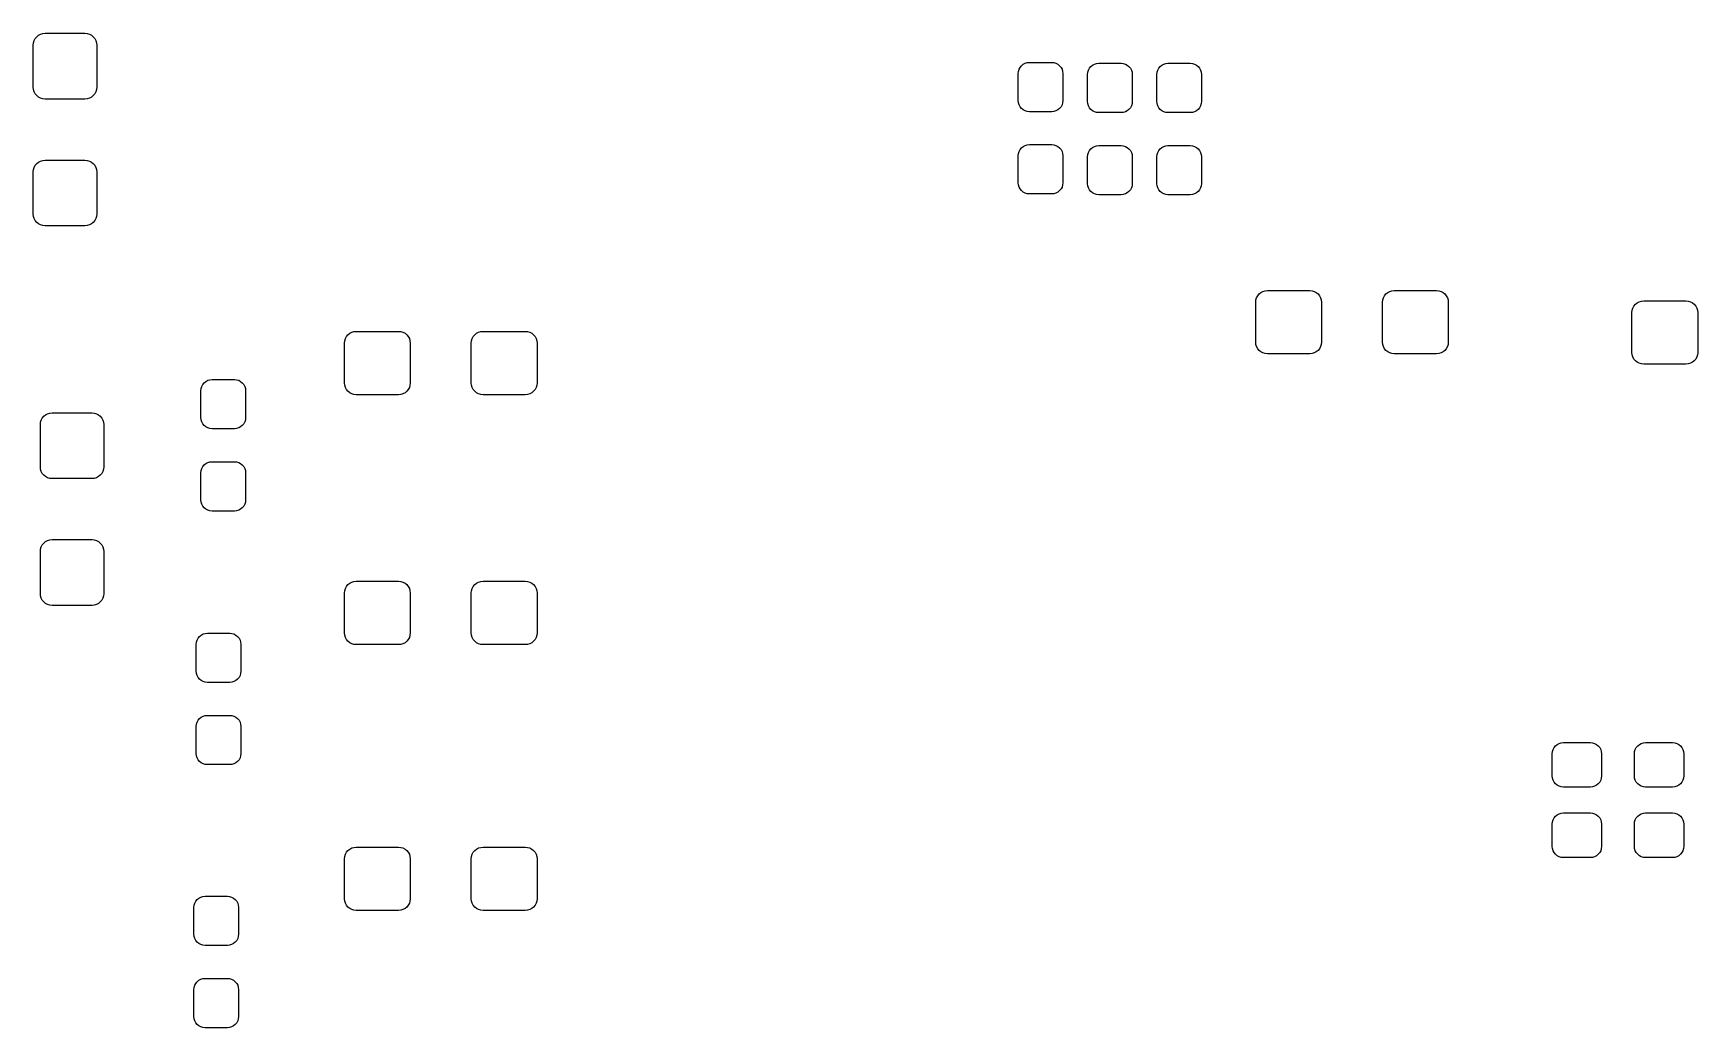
# Model space of a CAD drawing. Extents: x 52 to 207, y -131 to -36.
# Drawn here: x 134.52 to 169.96, y -130.73 to -109.56 of the extents above; entities that cross this region are included whole.
import ezdxf

# ---------------------------------------------------------------- set-up
doc = ezdxf.new("R2010")
doc.units = 0
doc.layers.add('BLACK', color=7, linetype='CONTINUOUS')

msp = doc.modelspace()

# ---------------------------------------------------------------- linework, layer by layer
at = {"layer": 'BLACK', "linetype": 'CONTINUOUS'}
for p, q in [((134.521, -109.814), (134.526, -109.765)), ((134.521, -110.714), (134.521, -109.814)), ((134.526, -109.765), (134.54, -109.718)), ((134.54, -109.718), (134.563, -109.675)), ((134.563, -109.675), (134.594, -109.637)), ((134.594, -109.637), (134.632, -109.606)), ((134.632, -109.606), (134.675, -109.583)), ((134.675, -109.583), (134.722, -109.569)), ((134.722, -109.569), (134.771, -109.564)), ((134.771, -109.564), (135.621, -109.564)), ((135.621, -109.564), (135.67, -109.569)), ((135.67, -109.569), (135.717, -109.583)), ((135.717, -109.583), (135.76, -109.606)), ((135.76, -109.606), (135.798, -109.637)), ((135.798, -109.637), (135.829, -109.675)), ((135.829, -109.675), (135.852, -109.718)), ((135.852, -109.718), (135.866, -109.765)), ((135.866, -109.765), (135.871, -109.814)), ((135.871, -109.814), (135.871, -110.714)), ((155.597, -110.224), (155.638, -110.202)), ((155.638, -110.202), (155.682, -110.189)), ((155.682, -110.189), (155.728, -110.184)), ((155.728, -110.184), (156.203, -110.184)), ((156.203, -110.184), (156.25, -110.189)), ((156.25, -110.189), (156.294, -110.202)), ((156.294, -110.202), (156.335, -110.224)), ((155.491, -110.421), (155.496, -110.375)), ((155.491, -110.996), (155.491, -110.421)), ((155.496, -110.375), (155.509, -110.331)), ((155.509, -110.331), (155.531, -110.29)), ((155.531, -110.29), (155.561, -110.254)), ((155.561, -110.254), (155.597, -110.224)), ((156.335, -110.224), (156.371, -110.254)), ((156.371, -110.254), (156.401, -110.29)), ((156.401, -110.29), (156.423, -110.331)), ((156.423, -110.331), (156.436, -110.375)), ((156.436, -110.375), (156.441, -110.421)), ((156.441, -110.421), (156.441, -110.996)), ((156.967, -110.441), (156.972, -110.394)), ((156.967, -111.016), (156.967, -110.441)), ((156.972, -110.394), (156.985, -110.35)), ((156.985, -110.35), (157.007, -110.309)), ((157.007, -110.309), (157.037, -110.273)), ((157.037, -110.273), (157.073, -110.243)), ((157.073, -110.243), (157.114, -110.221)), ((157.114, -110.221), (157.159, -110.208)), ((157.159, -110.208), (157.205, -110.203)), ((157.205, -110.203), (157.68, -110.203)), ((157.68, -110.203), (157.726, -110.208)), ((157.726, -110.208), (157.771, -110.221)), ((157.771, -110.221), (157.812, -110.243)), ((157.812, -110.243), (157.848, -110.273)), ((157.848, -110.273), (157.877, -110.309)), ((157.877, -110.309), (157.899, -110.35)), ((157.899, -110.35), (157.913, -110.394)), ((157.913, -110.394), (157.917, -110.441)), ((157.917, -110.441), (157.917, -111.016)), ((158.441, -110.441), (158.446, -110.394)), ((158.441, -111.016), (158.441, -110.441)), ((158.446, -110.394), (158.459, -110.35)), ((158.459, -110.35), (158.481, -110.309)), ((158.481, -110.309), (158.511, -110.273)), ((158.511, -110.273), (158.547, -110.243)), ((158.547, -110.243), (158.588, -110.221)), ((158.588, -110.221), (158.632, -110.208)), ((158.632, -110.208), (158.678, -110.203)), ((158.678, -110.203), (159.153, -110.203)), ((159.153, -110.203), (159.2, -110.208)), ((159.2, -110.208), (159.244, -110.221)), ((159.244, -110.221), (159.285, -110.243)), ((159.285, -110.243), (159.321, -110.273)), ((159.321, -110.273), (159.351, -110.309)), ((159.351, -110.309), (159.373, -110.35)), ((159.373, -110.35), (159.386, -110.394)), ((159.386, -110.394), (159.391, -110.441)), ((159.391, -110.441), (159.391, -111.016)), ((134.526, -110.763), (134.521, -110.714)), ((134.54, -110.81), (134.526, -110.763)), ((134.563, -110.853), (134.54, -110.81)), ((134.594, -110.891), (134.563, -110.853)), ((134.632, -110.922), (134.594, -110.891)), ((135.798, -110.891), (135.76, -110.922)), ((135.829, -110.853), (135.798, -110.891)), ((135.852, -110.81), (135.829, -110.853)), ((135.866, -110.763), (135.852, -110.81)), ((135.871, -110.714), (135.866, -110.763)), ((134.675, -110.945), (134.632, -110.922)), ((134.722, -110.959), (134.675, -110.945)), ((134.771, -110.964), (134.722, -110.959)), ((135.621, -110.964), (134.771, -110.964)), ((135.67, -110.959), (135.621, -110.964)), ((135.717, -110.945), (135.67, -110.959)), ((135.76, -110.922), (135.717, -110.945)), ((155.496, -111.043), (155.491, -110.996)), ((155.509, -111.087), (155.496, -111.043)), ((155.531, -111.128), (155.509, -111.087)), ((155.561, -111.164), (155.531, -111.128)), ((155.597, -111.194), (155.561, -111.164)), ((155.638, -111.216), (155.597, -111.194)), ((155.682, -111.229), (155.638, -111.216)), ((155.728, -111.234), (155.682, -111.229)), ((156.203, -111.234), (155.728, -111.234)), ((156.25, -111.229), (156.203, -111.234)), ((156.294, -111.216), (156.25, -111.229)), ((156.335, -111.194), (156.294, -111.216)), ((156.371, -111.164), (156.335, -111.194)), ((156.401, -111.128), (156.371, -111.164)), ((156.423, -111.087), (156.401, -111.128)), ((156.436, -111.043), (156.423, -111.087)), ((156.441, -110.996), (156.436, -111.043)), ((156.972, -111.062), (156.967, -111.016)), ((156.985, -111.107), (156.972, -111.062)), ((157.007, -111.148), (156.985, -111.107)), ((157.037, -111.184), (157.007, -111.148)), ((157.073, -111.213), (157.037, -111.184)), ((157.114, -111.235), (157.073, -111.213)), ((157.159, -111.249), (157.114, -111.235)), ((157.205, -111.253), (157.159, -111.249)), ((157.68, -111.253), (157.205, -111.253)), ((157.726, -111.249), (157.68, -111.253)), ((157.771, -111.235), (157.726, -111.249)), ((157.812, -111.213), (157.771, -111.235)), ((157.848, -111.184), (157.812, -111.213)), ((157.877, -111.148), (157.848, -111.184)), ((157.899, -111.107), (157.877, -111.148)), ((157.913, -111.062), (157.899, -111.107)), ((157.917, -111.016), (157.913, -111.062)), ((158.446, -111.062), (158.441, -111.016)), ((158.459, -111.107), (158.446, -111.062)), ((158.481, -111.148), (158.459, -111.107)), ((158.511, -111.184), (158.481, -111.148)), ((158.547, -111.213), (158.511, -111.184)), ((158.588, -111.235), (158.547, -111.213)), ((158.632, -111.249), (158.588, -111.235)), ((158.678, -111.253), (158.632, -111.249)), ((159.153, -111.253), (158.678, -111.253)), ((159.2, -111.249), (159.153, -111.253)), ((159.244, -111.235), (159.2, -111.249)), ((159.285, -111.213), (159.244, -111.235)), ((159.321, -111.184), (159.285, -111.213)), ((159.351, -111.148), (159.321, -111.184)), ((159.373, -111.107), (159.351, -111.148)), ((159.386, -111.062), (159.373, -111.107)), ((159.391, -111.016), (159.386, -111.062)), ((155.561, -112.004), (155.597, -111.974)), ((155.597, -111.974), (155.638, -111.952)), ((155.638, -111.952), (155.682, -111.939)), ((155.682, -111.939), (155.728, -111.934)), ((155.728, -111.934), (156.203, -111.934)), ((156.203, -111.934), (156.25, -111.939)), ((156.25, -111.939), (156.294, -111.952)), ((156.294, -111.952), (156.335, -111.974)), ((156.335, -111.974), (156.371, -112.004)), ((157.073, -111.993), (157.114, -111.971)), ((157.114, -111.971), (157.159, -111.958)), ((157.159, -111.958), (157.205, -111.953)), ((157.205, -111.953), (157.68, -111.953)), ((157.68, -111.953), (157.726, -111.958)), ((157.726, -111.958), (157.771, -111.971)), ((157.771, -111.971), (157.812, -111.993)), ((158.547, -111.993), (158.588, -111.971)), ((158.588, -111.971), (158.632, -111.958)), ((158.632, -111.958), (158.678, -111.953)), ((158.678, -111.953), (159.153, -111.953)), ((159.153, -111.953), (159.2, -111.958)), ((159.2, -111.958), (159.244, -111.971)), ((159.244, -111.971), (159.285, -111.993)), ((134.594, -112.337), (134.632, -112.306)), ((134.632, -112.306), (134.675, -112.283)), ((134.675, -112.283), (134.722, -112.269)), ((134.722, -112.269), (134.771, -112.264)), ((134.771, -112.264), (135.621, -112.264)), ((135.621, -112.264), (135.67, -112.269)), ((135.67, -112.269), (135.717, -112.283)), ((135.717, -112.283), (135.76, -112.306)), ((135.76, -112.306), (135.798, -112.337)), ((155.491, -112.171), (155.496, -112.125)), ((155.491, -112.746), (155.491, -112.171)), ((155.496, -112.125), (155.509, -112.081)), ((155.509, -112.081), (155.531, -112.04)), ((155.531, -112.04), (155.561, -112.004)), ((156.371, -112.004), (156.401, -112.04)), ((156.401, -112.04), (156.423, -112.081)), ((156.423, -112.081), (156.436, -112.125)), ((156.436, -112.125), (156.441, -112.171)), ((156.441, -112.171), (156.441, -112.746)), ((156.967, -112.191), (156.972, -112.144)), ((156.967, -112.766), (156.967, -112.191)), ((156.972, -112.144), (156.985, -112.1)), ((156.985, -112.1), (157.007, -112.059)), ((157.007, -112.059), (157.037, -112.023)), ((157.037, -112.023), (157.073, -111.993)), ((157.812, -111.993), (157.848, -112.023)), ((157.848, -112.023), (157.877, -112.059)), ((157.877, -112.059), (157.899, -112.1)), ((157.899, -112.1), (157.913, -112.144)), ((157.913, -112.144), (157.917, -112.191)), ((157.917, -112.191), (157.917, -112.766)), ((158.441, -112.191), (158.446, -112.144)), ((158.441, -112.766), (158.441, -112.191)), ((158.446, -112.144), (158.459, -112.1)), ((158.459, -112.1), (158.481, -112.059)), ((158.481, -112.059), (158.511, -112.023)), ((158.511, -112.023), (158.547, -111.993)), ((159.285, -111.993), (159.321, -112.023)), ((159.321, -112.023), (159.351, -112.059)), ((159.351, -112.059), (159.373, -112.1)), ((159.373, -112.1), (159.386, -112.144)), ((159.386, -112.144), (159.391, -112.191)), ((159.391, -112.191), (159.391, -112.766)), ((134.521, -112.514), (134.526, -112.465)), ((134.521, -113.414), (134.521, -112.514)), ((134.526, -112.465), (134.54, -112.418)), ((134.54, -112.418), (134.563, -112.375)), ((134.563, -112.375), (134.594, -112.337)), ((135.798, -112.337), (135.829, -112.375)), ((135.829, -112.375), (135.852, -112.418)), ((135.852, -112.418), (135.866, -112.465)), ((135.866, -112.465), (135.871, -112.514)), ((135.871, -112.514), (135.871, -113.414)), ((155.496, -112.793), (155.491, -112.746)), ((155.509, -112.837), (155.496, -112.793)), ((155.531, -112.878), (155.509, -112.837)), ((155.561, -112.914), (155.531, -112.878)), ((155.597, -112.944), (155.561, -112.914)), ((155.638, -112.966), (155.597, -112.944)), ((155.682, -112.979), (155.638, -112.966)), ((155.728, -112.984), (155.682, -112.979)), ((156.203, -112.984), (155.728, -112.984)), ((156.25, -112.979), (156.203, -112.984)), ((156.294, -112.966), (156.25, -112.979)), ((156.335, -112.944), (156.294, -112.966)), ((156.371, -112.914), (156.335, -112.944)), ((156.401, -112.878), (156.371, -112.914)), ((156.423, -112.837), (156.401, -112.878)), ((156.436, -112.793), (156.423, -112.837)), ((156.441, -112.746), (156.436, -112.793)), ((156.972, -112.812), (156.967, -112.766)), ((156.985, -112.857), (156.972, -112.812)), ((157.007, -112.898), (156.985, -112.857)), ((157.037, -112.934), (157.007, -112.898)), ((157.073, -112.963), (157.037, -112.934)), ((157.114, -112.985), (157.073, -112.963)), ((157.159, -112.999), (157.114, -112.985)), ((157.205, -113.003), (157.159, -112.999)), ((157.68, -113.003), (157.205, -113.003)), ((157.726, -112.999), (157.68, -113.003)), ((157.771, -112.985), (157.726, -112.999)), ((157.812, -112.963), (157.771, -112.985)), ((157.848, -112.934), (157.812, -112.963)), ((157.877, -112.898), (157.848, -112.934)), ((157.899, -112.857), (157.877, -112.898)), ((157.913, -112.812), (157.899, -112.857)), ((157.917, -112.766), (157.913, -112.812)), ((158.446, -112.812), (158.441, -112.766)), ((158.459, -112.857), (158.446, -112.812)), ((158.481, -112.898), (158.459, -112.857)), ((158.511, -112.934), (158.481, -112.898)), ((158.547, -112.963), (158.511, -112.934)), ((158.588, -112.985), (158.547, -112.963)), ((158.632, -112.999), (158.588, -112.985)), ((158.678, -113.003), (158.632, -112.999)), ((159.153, -113.003), (158.678, -113.003)), ((159.2, -112.999), (159.153, -113.003)), ((159.244, -112.985), (159.2, -112.999)), ((159.285, -112.963), (159.244, -112.985)), ((159.321, -112.934), (159.285, -112.963)), ((159.351, -112.898), (159.321, -112.934)), ((159.373, -112.857), (159.351, -112.898)), ((159.386, -112.812), (159.373, -112.857)), ((159.391, -112.766), (159.386, -112.812)), ((134.526, -113.463), (134.521, -113.414)), ((134.54, -113.51), (134.526, -113.463)), ((134.563, -113.553), (134.54, -113.51)), ((134.594, -113.591), (134.563, -113.553)), ((134.632, -113.622), (134.594, -113.591)), ((134.675, -113.645), (134.632, -113.622)), ((134.722, -113.659), (134.675, -113.645)), ((134.771, -113.664), (134.722, -113.659)), ((135.621, -113.664), (134.771, -113.664)), ((135.67, -113.659), (135.621, -113.664)), ((135.717, -113.645), (135.67, -113.659)), ((135.76, -113.622), (135.717, -113.645)), ((135.798, -113.591), (135.76, -113.622)), ((135.829, -113.553), (135.798, -113.591)), ((135.852, -113.51), (135.829, -113.553)), ((135.866, -113.463), (135.852, -113.51)), ((135.871, -113.414), (135.866, -113.463)), ((160.565, -115.193), (160.588, -115.15)), ((160.588, -115.15), (160.619, -115.112)), ((160.619, -115.112), (160.657, -115.081)), ((160.657, -115.081), (160.7, -115.058)), ((160.7, -115.058), (160.747, -115.044)), ((160.747, -115.044), (160.796, -115.039)), ((160.796, -115.039), (161.696, -115.039)), ((161.696, -115.039), (161.745, -115.044)), ((161.745, -115.044), (161.792, -115.058)), ((161.792, -115.058), (161.835, -115.081)), ((161.835, -115.081), (161.873, -115.112)), ((161.873, -115.112), (161.904, -115.15)), ((161.904, -115.15), (161.927, -115.193)), ((163.265, -115.193), (163.288, -115.15)), ((163.288, -115.15), (163.319, -115.112)), ((163.319, -115.112), (163.357, -115.081)), ((163.357, -115.081), (163.4, -115.058)), ((163.4, -115.058), (163.447, -115.044)), ((163.447, -115.044), (163.496, -115.039)), ((163.496, -115.039), (164.396, -115.039)), ((164.396, -115.039), (164.445, -115.044)), ((164.445, -115.044), (164.492, -115.058)), ((164.492, -115.058), (164.535, -115.081)), ((164.535, -115.081), (164.573, -115.112)), ((164.573, -115.112), (164.604, -115.15)), ((164.604, -115.15), (164.627, -115.193)), ((160.546, -115.289), (160.551, -115.24)), ((160.546, -116.139), (160.546, -115.289)), ((160.551, -115.24), (160.565, -115.193)), ((161.927, -115.193), (161.941, -115.24)), ((161.941, -115.24), (161.946, -115.289)), ((161.946, -115.289), (161.946, -116.139)), ((163.246, -115.289), (163.251, -115.24)), ((163.246, -116.139), (163.246, -115.289)), ((163.251, -115.24), (163.265, -115.193)), ((164.627, -115.193), (164.641, -115.24)), ((164.641, -115.24), (164.646, -115.289)), ((164.646, -115.289), (164.646, -116.139)), ((168.556, -115.509), (168.561, -115.46)), ((168.556, -116.359), (168.556, -115.509)), ((168.561, -115.46), (168.575, -115.413)), ((168.575, -115.413), (168.598, -115.37)), ((168.598, -115.37), (168.629, -115.332)), ((168.629, -115.332), (168.667, -115.301)), ((168.667, -115.301), (168.71, -115.278)), ((168.71, -115.278), (168.757, -115.264)), ((168.757, -115.264), (168.806, -115.259)), ((168.806, -115.259), (169.706, -115.259)), ((169.706, -115.259), (169.755, -115.264)), ((169.755, -115.264), (169.802, -115.278)), ((169.802, -115.278), (169.845, -115.301)), ((169.845, -115.301), (169.883, -115.332)), ((169.883, -115.332), (169.914, -115.37)), ((169.914, -115.37), (169.937, -115.413)), ((169.937, -115.413), (169.951, -115.46)), ((169.951, -115.46), (169.956, -115.509)), ((169.956, -115.509), (169.956, -116.359)), ((141.146, -116.159), (141.151, -116.11)), ((141.146, -117.009), (141.146, -116.159)), ((141.151, -116.11), (141.165, -116.063)), ((141.165, -116.063), (141.188, -116.02)), ((141.188, -116.02), (141.219, -115.982)), ((141.219, -115.982), (141.257, -115.951)), ((141.257, -115.951), (141.3, -115.928)), ((141.3, -115.928), (141.347, -115.914)), ((141.347, -115.914), (141.396, -115.909)), ((141.396, -115.909), (142.296, -115.909)), ((142.296, -115.909), (142.345, -115.914)), ((142.345, -115.914), (142.392, -115.928)), ((142.392, -115.928), (142.435, -115.951)), ((142.435, -115.951), (142.473, -115.982)), ((142.473, -115.982), (142.504, -116.02)), ((142.504, -116.02), (142.527, -116.063)), ((142.527, -116.063), (142.541, -116.11)), ((142.541, -116.11), (142.546, -116.159)), ((142.546, -116.159), (142.546, -117.009)), ((143.846, -116.159), (143.851, -116.11)), ((143.846, -117.009), (143.846, -116.159)), ((143.851, -116.11), (143.865, -116.063)), ((143.865, -116.063), (143.888, -116.02)), ((143.888, -116.02), (143.919, -115.982)), ((143.919, -115.982), (143.957, -115.951)), ((143.957, -115.951), (144, -115.928)), ((144, -115.928), (144.047, -115.914)), ((144.047, -115.914), (144.096, -115.909)), ((144.096, -115.909), (144.996, -115.909)), ((144.996, -115.909), (145.045, -115.914)), ((145.045, -115.914), (145.092, -115.928)), ((145.092, -115.928), (145.135, -115.951)), ((145.135, -115.951), (145.173, -115.982)), ((145.173, -115.982), (145.204, -116.02)), ((145.204, -116.02), (145.227, -116.063)), ((145.227, -116.063), (145.241, -116.11)), ((145.241, -116.11), (145.246, -116.159)), ((145.246, -116.159), (145.246, -117.009)), ((160.551, -116.188), (160.546, -116.139)), ((160.565, -116.235), (160.551, -116.188)), ((161.941, -116.188), (161.927, -116.235)), ((161.946, -116.139), (161.941, -116.188)), ((163.251, -116.188), (163.246, -116.139)), ((163.265, -116.235), (163.251, -116.188)), ((164.641, -116.188), (164.627, -116.235)), ((164.646, -116.139), (164.641, -116.188)), ((160.588, -116.278), (160.565, -116.235)), ((160.619, -116.316), (160.588, -116.278)), ((160.657, -116.347), (160.619, -116.316)), ((160.7, -116.37), (160.657, -116.347)), ((160.747, -116.384), (160.7, -116.37)), ((160.796, -116.389), (160.747, -116.384)), ((161.696, -116.389), (160.796, -116.389)), ((161.745, -116.384), (161.696, -116.389)), ((161.792, -116.37), (161.745, -116.384)), ((161.835, -116.347), (161.792, -116.37)), ((161.873, -116.316), (161.835, -116.347)), ((161.904, -116.278), (161.873, -116.316)), ((161.927, -116.235), (161.904, -116.278)), ((163.288, -116.278), (163.265, -116.235)), ((163.319, -116.316), (163.288, -116.278)), ((163.357, -116.347), (163.319, -116.316)), ((163.4, -116.37), (163.357, -116.347)), ((163.447, -116.384), (163.4, -116.37)), ((163.496, -116.389), (163.447, -116.384)), ((164.396, -116.389), (163.496, -116.389)), ((164.445, -116.384), (164.396, -116.389)), ((164.492, -116.37), (164.445, -116.384)), ((164.535, -116.347), (164.492, -116.37)), ((164.573, -116.316), (164.535, -116.347)), ((164.604, -116.278), (164.573, -116.316)), ((164.627, -116.235), (164.604, -116.278)), ((168.561, -116.408), (168.556, -116.359)), ((168.575, -116.455), (168.561, -116.408)), ((168.598, -116.498), (168.575, -116.455)), ((168.629, -116.536), (168.598, -116.498)), ((168.667, -116.567), (168.629, -116.536)), ((168.71, -116.59), (168.667, -116.567)), ((169.845, -116.567), (169.802, -116.59)), ((169.883, -116.536), (169.845, -116.567)), ((169.914, -116.498), (169.883, -116.536)), ((169.937, -116.455), (169.914, -116.498)), ((169.951, -116.408), (169.937, -116.455)), ((169.956, -116.359), (169.951, -116.408)), ((138.282, -116.939), (138.328, -116.934)), ((138.328, -116.934), (138.803, -116.934)), ((138.803, -116.934), (138.85, -116.939)), ((168.757, -116.604), (168.71, -116.59)), ((168.806, -116.609), (168.757, -116.604)), ((169.706, -116.609), (168.806, -116.609)), ((169.755, -116.604), (169.706, -116.609)), ((169.802, -116.59), (169.755, -116.604)), ((138.091, -117.171), (138.096, -117.125)), ((138.091, -117.746), (138.091, -117.171)), ((138.096, -117.125), (138.109, -117.081)), ((138.109, -117.081), (138.131, -117.04)), ((138.131, -117.04), (138.161, -117.004)), ((138.161, -117.004), (138.197, -116.974)), ((138.197, -116.974), (138.238, -116.952)), ((138.238, -116.952), (138.282, -116.939)), ((138.85, -116.939), (138.894, -116.952)), ((138.894, -116.952), (138.935, -116.974)), ((138.935, -116.974), (138.971, -117.004)), ((138.971, -117.004), (139.001, -117.04)), ((139.001, -117.04), (139.023, -117.081)), ((139.023, -117.081), (139.036, -117.125)), ((139.036, -117.125), (139.041, -117.171)), ((139.041, -117.171), (139.041, -117.746)), ((141.151, -117.058), (141.146, -117.009)), ((141.165, -117.105), (141.151, -117.058)), ((141.188, -117.148), (141.165, -117.105)), ((141.219, -117.186), (141.188, -117.148)), ((141.257, -117.217), (141.219, -117.186)), ((141.3, -117.24), (141.257, -117.217)), ((141.347, -117.254), (141.3, -117.24)), ((141.396, -117.259), (141.347, -117.254)), ((142.296, -117.259), (141.396, -117.259)), ((142.345, -117.254), (142.296, -117.259)), ((142.392, -117.24), (142.345, -117.254)), ((142.435, -117.217), (142.392, -117.24)), ((142.473, -117.186), (142.435, -117.217)), ((142.504, -117.148), (142.473, -117.186)), ((142.527, -117.105), (142.504, -117.148)), ((142.541, -117.058), (142.527, -117.105)), ((142.546, -117.009), (142.541, -117.058)), ((143.851, -117.058), (143.846, -117.009)), ((143.865, -117.105), (143.851, -117.058)), ((143.888, -117.148), (143.865, -117.105)), ((143.919, -117.186), (143.888, -117.148)), ((143.957, -117.217), (143.919, -117.186)), ((144, -117.24), (143.957, -117.217)), ((144.047, -117.254), (144, -117.24)), ((144.096, -117.259), (144.047, -117.254)), ((144.996, -117.259), (144.096, -117.259)), ((145.045, -117.254), (144.996, -117.259)), ((145.092, -117.24), (145.045, -117.254)), ((145.135, -117.217), (145.092, -117.24)), ((145.173, -117.186), (145.135, -117.217)), ((145.204, -117.148), (145.173, -117.186)), ((145.227, -117.105), (145.204, -117.148)), ((145.241, -117.058), (145.227, -117.105)), ((145.246, -117.009), (145.241, -117.058)), ((134.872, -117.649), (134.921, -117.644)), ((134.921, -117.644), (135.771, -117.644)), ((135.771, -117.644), (135.82, -117.649)), ((134.671, -117.894), (134.676, -117.845)), ((134.671, -118.794), (134.671, -117.894)), ((134.676, -117.845), (134.69, -117.798)), ((134.69, -117.798), (134.713, -117.755)), ((134.713, -117.755), (134.744, -117.717)), ((134.744, -117.717), (134.782, -117.686)), ((134.782, -117.686), (134.825, -117.663)), ((134.825, -117.663), (134.872, -117.649)), ((135.82, -117.649), (135.867, -117.663)), ((135.867, -117.663), (135.91, -117.686)), ((135.91, -117.686), (135.948, -117.717)), ((135.948, -117.717), (135.979, -117.755)), ((135.979, -117.755), (136.002, -117.798)), ((136.002, -117.798), (136.016, -117.845)), ((136.016, -117.845), (136.021, -117.894)), ((136.021, -117.894), (136.021, -118.794)), ((138.096, -117.793), (138.091, -117.746)), ((138.109, -117.837), (138.096, -117.793)), ((138.131, -117.878), (138.109, -117.837)), ((138.161, -117.914), (138.131, -117.878)), ((138.197, -117.944), (138.161, -117.914)), ((138.238, -117.966), (138.197, -117.944)), ((138.282, -117.979), (138.238, -117.966)), ((138.328, -117.984), (138.282, -117.979)), ((138.803, -117.984), (138.328, -117.984)), ((138.85, -117.979), (138.803, -117.984)), ((138.894, -117.966), (138.85, -117.979)), ((138.935, -117.944), (138.894, -117.966)), ((138.971, -117.914), (138.935, -117.944)), ((139.001, -117.878), (138.971, -117.914)), ((139.023, -117.837), (139.001, -117.878)), ((139.036, -117.793), (139.023, -117.837)), ((139.041, -117.746), (139.036, -117.793)), ((138.197, -118.724), (138.238, -118.702)), ((138.238, -118.702), (138.282, -118.689)), ((138.282, -118.689), (138.328, -118.684)), ((138.328, -118.684), (138.803, -118.684)), ((138.803, -118.684), (138.85, -118.689)), ((138.85, -118.689), (138.894, -118.702)), ((138.894, -118.702), (138.935, -118.724)), ((134.676, -118.843), (134.671, -118.794)), ((134.69, -118.89), (134.676, -118.843)), ((134.713, -118.933), (134.69, -118.89)), ((134.744, -118.971), (134.713, -118.933)), ((134.782, -119.002), (134.744, -118.971)), ((134.825, -119.025), (134.782, -119.002)), ((134.872, -119.039), (134.825, -119.025)), ((134.921, -119.044), (134.872, -119.039)), ((135.771, -119.044), (134.921, -119.044)), ((135.82, -119.039), (135.771, -119.044)), ((135.867, -119.025), (135.82, -119.039)), ((135.91, -119.002), (135.867, -119.025)), ((135.948, -118.971), (135.91, -119.002)), ((135.979, -118.933), (135.948, -118.971)), ((136.002, -118.89), (135.979, -118.933)), ((136.016, -118.843), (136.002, -118.89)), ((136.021, -118.794), (136.016, -118.843)), ((138.091, -118.921), (138.096, -118.875)), ((138.091, -119.496), (138.091, -118.921)), ((138.096, -118.875), (138.109, -118.831)), ((138.109, -118.831), (138.131, -118.79)), ((138.131, -118.79), (138.161, -118.754)), ((138.161, -118.754), (138.197, -118.724)), ((138.935, -118.724), (138.971, -118.754)), ((138.971, -118.754), (139.001, -118.79)), ((139.001, -118.79), (139.023, -118.831)), ((139.023, -118.831), (139.036, -118.875)), ((139.036, -118.875), (139.041, -118.921)), ((139.041, -118.921), (139.041, -119.496)), ((138.096, -119.543), (138.091, -119.496)), ((138.109, -119.587), (138.096, -119.543)), ((138.131, -119.628), (138.109, -119.587)), ((138.161, -119.664), (138.131, -119.628)), ((138.197, -119.694), (138.161, -119.664)), ((138.238, -119.716), (138.197, -119.694)), ((138.282, -119.729), (138.238, -119.716)), ((138.328, -119.734), (138.282, -119.729)), ((138.803, -119.734), (138.328, -119.734)), ((138.85, -119.729), (138.803, -119.734)), ((138.894, -119.716), (138.85, -119.729)), ((138.935, -119.694), (138.894, -119.716)), ((138.971, -119.664), (138.935, -119.694)), ((139.001, -119.628), (138.971, -119.664)), ((139.023, -119.587), (139.001, -119.628)), ((139.036, -119.543), (139.023, -119.587)), ((139.041, -119.496), (139.036, -119.543)), ((134.69, -120.498), (134.713, -120.455)), ((134.713, -120.455), (134.744, -120.417)), ((134.744, -120.417), (134.782, -120.386)), ((134.782, -120.386), (134.825, -120.363)), ((134.825, -120.363), (134.872, -120.349)), ((134.872, -120.349), (134.921, -120.344)), ((134.921, -120.344), (135.771, -120.344)), ((135.771, -120.344), (135.82, -120.349)), ((135.82, -120.349), (135.867, -120.363)), ((135.867, -120.363), (135.91, -120.386)), ((135.91, -120.386), (135.948, -120.417)), ((135.948, -120.417), (135.979, -120.455)), ((135.979, -120.455), (136.002, -120.498)), ((134.671, -120.594), (134.676, -120.545)), ((134.671, -121.494), (134.671, -120.594)), ((134.676, -120.545), (134.69, -120.498)), ((136.002, -120.498), (136.016, -120.545)), ((136.016, -120.545), (136.021, -120.594)), ((136.021, -120.594), (136.021, -121.494)), ((134.676, -121.543), (134.671, -121.494)), ((136.021, -121.494), (136.016, -121.543)), ((141.146, -121.479), (141.151, -121.43)), ((141.146, -122.329), (141.146, -121.479)), ((141.151, -121.43), (141.165, -121.383)), ((141.165, -121.383), (141.188, -121.34)), ((141.188, -121.34), (141.219, -121.302)), ((141.219, -121.302), (141.257, -121.271)), ((141.257, -121.271), (141.3, -121.248)), ((141.3, -121.248), (141.347, -121.234)), ((141.347, -121.234), (141.396, -121.229)), ((141.396, -121.229), (142.296, -121.229)), ((142.296, -121.229), (142.345, -121.234)), ((142.345, -121.234), (142.392, -121.248)), ((142.392, -121.248), (142.435, -121.271)), ((142.435, -121.271), (142.473, -121.302)), ((142.473, -121.302), (142.504, -121.34)), ((142.504, -121.34), (142.527, -121.383)), ((142.527, -121.383), (142.541, -121.43)), ((142.541, -121.43), (142.546, -121.479)), ((142.546, -121.479), (142.546, -122.329)), ((143.846, -121.479), (143.851, -121.43)), ((143.846, -122.329), (143.846, -121.479)), ((143.851, -121.43), (143.865, -121.383)), ((143.865, -121.383), (143.888, -121.34)), ((143.888, -121.34), (143.919, -121.302)), ((143.919, -121.302), (143.957, -121.271)), ((143.957, -121.271), (144, -121.248)), ((144, -121.248), (144.047, -121.234)), ((144.047, -121.234), (144.096, -121.229)), ((144.096, -121.229), (144.996, -121.229)), ((144.996, -121.229), (145.045, -121.234)), ((145.045, -121.234), (145.092, -121.248)), ((145.092, -121.248), (145.135, -121.271)), ((145.135, -121.271), (145.173, -121.302)), ((145.173, -121.302), (145.204, -121.34)), ((145.204, -121.34), (145.227, -121.383)), ((145.227, -121.383), (145.241, -121.43)), ((145.241, -121.43), (145.246, -121.479)), ((145.246, -121.479), (145.246, -122.329)), ((134.69, -121.59), (134.676, -121.543)), ((134.713, -121.633), (134.69, -121.59)), ((134.744, -121.671), (134.713, -121.633)), ((134.782, -121.702), (134.744, -121.671)), ((134.825, -121.725), (134.782, -121.702)), ((134.872, -121.739), (134.825, -121.725)), ((134.921, -121.744), (134.872, -121.739)), ((135.771, -121.744), (134.921, -121.744)), ((135.82, -121.739), (135.771, -121.744)), ((135.867, -121.725), (135.82, -121.739)), ((135.91, -121.702), (135.867, -121.725)), ((135.948, -121.671), (135.91, -121.702)), ((135.979, -121.633), (135.948, -121.671)), ((136.002, -121.59), (135.979, -121.633)), ((136.016, -121.543), (136.002, -121.59)), ((137.991, -122.572), (137.996, -122.525)), ((137.991, -123.146), (137.991, -122.572)), ((137.996, -122.525), (138.009, -122.481)), ((138.009, -122.481), (138.031, -122.44)), ((138.031, -122.44), (138.061, -122.404)), ((138.061, -122.404), (138.097, -122.374)), ((138.097, -122.374), (138.138, -122.352)), ((138.138, -122.352), (138.182, -122.339)), ((138.182, -122.339), (138.228, -122.334)), ((138.228, -122.334), (138.703, -122.334)), ((138.703, -122.334), (138.75, -122.339)), ((138.75, -122.339), (138.794, -122.352)), ((138.794, -122.352), (138.835, -122.374)), ((138.835, -122.374), (138.871, -122.404)), ((138.871, -122.404), (138.901, -122.44)), ((138.901, -122.44), (138.923, -122.481)), ((138.923, -122.481), (138.936, -122.525)), ((138.936, -122.525), (138.941, -122.572)), ((138.941, -122.572), (138.941, -123.146)), ((141.151, -122.378), (141.146, -122.329)), ((141.165, -122.425), (141.151, -122.378)), ((141.188, -122.468), (141.165, -122.425)), ((141.219, -122.506), (141.188, -122.468)), ((141.257, -122.537), (141.219, -122.506)), ((141.3, -122.56), (141.257, -122.537)), ((141.347, -122.574), (141.3, -122.56)), ((141.396, -122.579), (141.347, -122.574)), ((142.296, -122.579), (141.396, -122.579)), ((142.345, -122.574), (142.296, -122.579)), ((142.392, -122.56), (142.345, -122.574)), ((142.435, -122.537), (142.392, -122.56)), ((142.473, -122.506), (142.435, -122.537)), ((142.504, -122.468), (142.473, -122.506)), ((142.527, -122.425), (142.504, -122.468)), ((142.541, -122.378), (142.527, -122.425)), ((142.546, -122.329), (142.541, -122.378)), ((143.851, -122.378), (143.846, -122.329)), ((143.865, -122.425), (143.851, -122.378)), ((143.888, -122.468), (143.865, -122.425)), ((143.919, -122.506), (143.888, -122.468)), ((143.957, -122.537), (143.919, -122.506)), ((144, -122.56), (143.957, -122.537)), ((144.047, -122.574), (144, -122.56)), ((144.096, -122.579), (144.047, -122.574)), ((144.996, -122.579), (144.096, -122.579)), ((145.045, -122.574), (144.996, -122.579)), ((145.092, -122.56), (145.045, -122.574)), ((145.135, -122.537), (145.092, -122.56)), ((145.173, -122.506), (145.135, -122.537)), ((145.204, -122.468), (145.173, -122.506)), ((145.227, -122.425), (145.204, -122.468)), ((145.241, -122.378), (145.227, -122.425)), ((145.246, -122.329), (145.241, -122.378)), ((137.996, -123.193), (137.991, -123.146)), ((138.009, -123.237), (137.996, -123.193)), ((138.031, -123.278), (138.009, -123.237)), ((138.061, -123.314), (138.031, -123.278)), ((138.901, -123.278), (138.871, -123.314)), ((138.923, -123.237), (138.901, -123.278)), ((138.936, -123.193), (138.923, -123.237)), ((138.941, -123.146), (138.936, -123.193)), ((138.097, -123.344), (138.061, -123.314)), ((138.138, -123.366), (138.097, -123.344)), ((138.182, -123.379), (138.138, -123.366)), ((138.228, -123.384), (138.182, -123.379)), ((138.703, -123.384), (138.228, -123.384)), ((138.75, -123.379), (138.703, -123.384)), ((138.794, -123.366), (138.75, -123.379)), ((138.835, -123.344), (138.794, -123.366)), ((138.871, -123.314), (138.835, -123.344)), ((137.991, -124.322), (137.996, -124.275)), ((137.991, -124.896), (137.991, -124.322)), ((137.996, -124.275), (138.009, -124.231)), ((138.009, -124.231), (138.031, -124.19)), ((138.031, -124.19), (138.061, -124.154)), ((138.061, -124.154), (138.097, -124.124)), ((138.097, -124.124), (138.138, -124.102)), ((138.138, -124.102), (138.182, -124.089)), ((138.182, -124.089), (138.228, -124.084)), ((138.228, -124.084), (138.703, -124.084)), ((138.703, -124.084), (138.75, -124.089)), ((138.75, -124.089), (138.794, -124.102)), ((138.794, -124.102), (138.835, -124.124)), ((138.835, -124.124), (138.871, -124.154)), ((138.871, -124.154), (138.901, -124.19)), ((138.901, -124.19), (138.923, -124.231)), ((138.923, -124.231), (138.936, -124.275)), ((138.936, -124.275), (138.941, -124.322)), ((138.941, -124.322), (138.941, -124.896)), ((166.928, -124.732), (166.964, -124.703)), ((166.964, -124.703), (167.005, -124.681)), ((167.005, -124.681), (167.05, -124.667)), ((167.05, -124.667), (167.096, -124.663)), ((167.096, -124.663), (167.671, -124.663)), ((167.671, -124.663), (167.718, -124.667)), ((167.718, -124.667), (167.762, -124.681)), ((167.762, -124.681), (167.803, -124.703)), ((167.803, -124.703), (167.839, -124.732)), ((168.678, -124.732), (168.714, -124.703)), ((168.714, -124.703), (168.755, -124.681)), ((168.755, -124.681), (168.8, -124.667)), ((168.8, -124.667), (168.846, -124.663)), ((168.846, -124.663), (169.421, -124.663)), ((169.421, -124.663), (169.468, -124.667)), ((169.468, -124.667), (169.512, -124.681)), ((169.512, -124.681), (169.553, -124.703)), ((169.553, -124.703), (169.589, -124.732)), ((137.996, -124.943), (137.991, -124.896)), ((138.009, -124.987), (137.996, -124.943)), ((138.031, -125.028), (138.009, -124.987)), ((138.061, -125.064), (138.031, -125.028)), ((138.097, -125.094), (138.061, -125.064)), ((138.871, -125.064), (138.835, -125.094)), ((138.901, -125.028), (138.871, -125.064)), ((138.923, -124.987), (138.901, -125.028)), ((138.936, -124.943), (138.923, -124.987)), ((138.941, -124.896), (138.936, -124.943)), ((166.859, -124.9), (166.863, -124.854)), ((166.859, -125.375), (166.859, -124.9)), ((166.863, -124.854), (166.877, -124.809)), ((166.877, -124.809), (166.899, -124.768)), ((166.899, -124.768), (166.928, -124.732)), ((167.839, -124.732), (167.869, -124.768)), ((167.869, -124.768), (167.891, -124.809)), ((167.891, -124.809), (167.904, -124.854)), ((167.904, -124.854), (167.909, -124.9)), ((167.909, -124.9), (167.909, -125.375)), ((168.609, -124.9), (168.613, -124.854)), ((168.609, -125.375), (168.609, -124.9)), ((168.613, -124.854), (168.627, -124.809)), ((168.627, -124.809), (168.649, -124.768)), ((168.649, -124.768), (168.678, -124.732)), ((169.589, -124.732), (169.619, -124.768)), ((169.619, -124.768), (169.641, -124.809)), ((169.641, -124.809), (169.654, -124.854)), ((169.654, -124.854), (169.659, -124.9)), ((169.659, -124.9), (169.659, -125.375)), ((138.138, -125.116), (138.097, -125.094)), ((138.182, -125.129), (138.138, -125.116)), ((138.228, -125.134), (138.182, -125.129)), ((138.703, -125.134), (138.228, -125.134)), ((138.75, -125.129), (138.703, -125.134)), ((138.794, -125.116), (138.75, -125.129)), ((138.835, -125.094), (138.794, -125.116)), ((166.863, -125.422), (166.859, -125.375)), ((166.877, -125.466), (166.863, -125.422)), ((167.904, -125.422), (167.891, -125.466)), ((167.909, -125.375), (167.904, -125.422)), ((168.613, -125.422), (168.609, -125.375)), ((168.627, -125.466), (168.613, -125.422)), ((169.654, -125.422), (169.641, -125.466)), ((169.659, -125.375), (169.654, -125.422)), ((166.899, -125.507), (166.877, -125.466)), ((166.928, -125.543), (166.899, -125.507)), ((166.964, -125.573), (166.928, -125.543)), ((167.005, -125.595), (166.964, -125.573)), ((167.05, -125.608), (167.005, -125.595)), ((167.096, -125.613), (167.05, -125.608)), ((167.671, -125.613), (167.096, -125.613)), ((167.718, -125.608), (167.671, -125.613)), ((167.762, -125.595), (167.718, -125.608)), ((167.803, -125.573), (167.762, -125.595)), ((167.839, -125.543), (167.803, -125.573)), ((167.869, -125.507), (167.839, -125.543)), ((167.891, -125.466), (167.869, -125.507)), ((168.649, -125.507), (168.627, -125.466)), ((168.678, -125.543), (168.649, -125.507)), ((168.714, -125.573), (168.678, -125.543)), ((168.755, -125.595), (168.714, -125.573)), ((168.8, -125.608), (168.755, -125.595)), ((168.846, -125.613), (168.8, -125.608)), ((169.421, -125.613), (168.846, -125.613)), ((169.468, -125.608), (169.421, -125.613)), ((169.512, -125.595), (169.468, -125.608)), ((169.553, -125.573), (169.512, -125.595)), ((169.589, -125.543), (169.553, -125.573)), ((169.619, -125.507), (169.589, -125.543)), ((169.641, -125.466), (169.619, -125.507)), ((166.859, -126.4), (166.863, -126.354)), ((166.859, -126.875), (166.859, -126.4)), ((166.863, -126.354), (166.877, -126.309)), ((166.877, -126.309), (166.899, -126.268)), ((166.899, -126.268), (166.928, -126.232)), ((166.928, -126.232), (166.964, -126.203)), ((166.964, -126.203), (167.005, -126.181)), ((167.005, -126.181), (167.05, -126.167)), ((167.05, -126.167), (167.096, -126.163)), ((167.096, -126.163), (167.671, -126.163)), ((167.671, -126.163), (167.718, -126.167)), ((167.718, -126.167), (167.762, -126.181)), ((167.762, -126.181), (167.803, -126.203)), ((167.803, -126.203), (167.839, -126.232)), ((167.839, -126.232), (167.869, -126.268)), ((167.869, -126.268), (167.891, -126.309)), ((167.891, -126.309), (167.904, -126.354)), ((167.904, -126.354), (167.909, -126.4)), ((167.909, -126.4), (167.909, -126.875)), ((168.609, -126.4), (168.613, -126.354)), ((168.609, -126.875), (168.609, -126.4)), ((168.613, -126.354), (168.627, -126.309)), ((168.627, -126.309), (168.649, -126.268)), ((168.649, -126.268), (168.678, -126.232)), ((168.678, -126.232), (168.714, -126.203)), ((168.714, -126.203), (168.755, -126.181)), ((168.755, -126.181), (168.8, -126.167)), ((168.8, -126.167), (168.846, -126.163)), ((168.846, -126.163), (169.421, -126.163)), ((169.421, -126.163), (169.468, -126.167)), ((169.468, -126.167), (169.512, -126.181)), ((169.512, -126.181), (169.553, -126.203)), ((169.553, -126.203), (169.589, -126.232)), ((169.589, -126.232), (169.619, -126.268)), ((169.619, -126.268), (169.641, -126.309)), ((169.641, -126.309), (169.654, -126.354)), ((169.654, -126.354), (169.659, -126.4)), ((169.659, -126.4), (169.659, -126.875)), ((141.146, -127.139), (141.151, -127.09)), ((141.146, -127.989), (141.146, -127.139)), ((141.151, -127.09), (141.165, -127.043)), ((141.165, -127.043), (141.188, -127)), ((141.188, -127), (141.219, -126.962)), ((141.219, -126.962), (141.257, -126.931)), ((141.257, -126.931), (141.3, -126.908)), ((141.3, -126.908), (141.347, -126.894)), ((141.347, -126.894), (141.396, -126.889)), ((141.396, -126.889), (142.296, -126.889)), ((142.296, -126.889), (142.345, -126.894)), ((142.345, -126.894), (142.392, -126.908)), ((142.392, -126.908), (142.435, -126.931)), ((142.435, -126.931), (142.473, -126.962)), ((142.473, -126.962), (142.504, -127)), ((142.504, -127), (142.527, -127.043)), ((142.527, -127.043), (142.541, -127.09)), ((142.541, -127.09), (142.546, -127.139)), ((142.546, -127.139), (142.546, -127.989)), ((143.846, -127.139), (143.851, -127.09)), ((143.846, -127.989), (143.846, -127.139)), ((143.851, -127.09), (143.865, -127.043)), ((143.865, -127.043), (143.888, -127)), ((143.888, -127), (143.919, -126.962)), ((143.919, -126.962), (143.957, -126.931)), ((143.957, -126.931), (144, -126.908)), ((144, -126.908), (144.047, -126.894)), ((144.047, -126.894), (144.096, -126.889)), ((144.096, -126.889), (144.996, -126.889)), ((144.996, -126.889), (145.045, -126.894)), ((145.045, -126.894), (145.092, -126.908)), ((145.092, -126.908), (145.135, -126.931)), ((145.135, -126.931), (145.173, -126.962)), ((145.173, -126.962), (145.204, -127)), ((145.204, -127), (145.227, -127.043)), ((145.227, -127.043), (145.241, -127.09)), ((145.241, -127.09), (145.246, -127.139)), ((145.246, -127.139), (145.246, -127.989)), ((166.863, -126.922), (166.859, -126.875)), ((166.877, -126.966), (166.863, -126.922)), ((166.899, -127.007), (166.877, -126.966)), ((166.928, -127.043), (166.899, -127.007)), ((166.964, -127.073), (166.928, -127.043)), ((167.005, -127.095), (166.964, -127.073)), ((167.05, -127.108), (167.005, -127.095)), ((167.096, -127.113), (167.05, -127.108)), ((167.671, -127.113), (167.096, -127.113)), ((167.718, -127.108), (167.671, -127.113)), ((167.762, -127.095), (167.718, -127.108)), ((167.803, -127.073), (167.762, -127.095)), ((167.839, -127.043), (167.803, -127.073)), ((167.869, -127.007), (167.839, -127.043)), ((167.891, -126.966), (167.869, -127.007)), ((167.904, -126.922), (167.891, -126.966)), ((167.909, -126.875), (167.904, -126.922)), ((168.613, -126.922), (168.609, -126.875)), ((168.627, -126.966), (168.613, -126.922)), ((168.649, -127.007), (168.627, -126.966)), ((168.678, -127.043), (168.649, -127.007)), ((168.714, -127.073), (168.678, -127.043)), ((168.755, -127.095), (168.714, -127.073)), ((168.8, -127.108), (168.755, -127.095)), ((168.846, -127.113), (168.8, -127.108)), ((169.421, -127.113), (168.846, -127.113)), ((169.468, -127.108), (169.421, -127.113)), ((169.512, -127.095), (169.468, -127.108)), ((169.553, -127.073), (169.512, -127.095)), ((169.589, -127.043), (169.553, -127.073)), ((169.619, -127.007), (169.589, -127.043)), ((169.641, -126.966), (169.619, -127.007)), ((169.654, -126.922), (169.641, -126.966)), ((169.659, -126.875), (169.654, -126.922)), ((137.941, -128.171), (137.946, -128.125)), ((137.941, -128.746), (137.941, -128.171)), ((137.946, -128.125), (137.959, -128.081)), ((137.959, -128.081), (137.981, -128.04)), ((137.981, -128.04), (138.011, -128.004)), ((138.011, -128.004), (138.047, -127.974)), ((138.047, -127.974), (138.088, -127.952)), ((138.088, -127.952), (138.132, -127.939)), ((138.132, -127.939), (138.178, -127.934)), ((138.178, -127.934), (138.653, -127.934)), ((138.653, -127.934), (138.7, -127.939)), ((138.7, -127.939), (138.744, -127.952)), ((138.744, -127.952), (138.785, -127.974)), ((138.785, -127.974), (138.821, -128.004)), ((138.821, -128.004), (138.851, -128.04)), ((138.851, -128.04), (138.873, -128.081)), ((138.873, -128.081), (138.886, -128.125)), ((138.886, -128.125), (138.891, -128.171)), ((138.891, -128.171), (138.891, -128.746)), ((141.151, -128.038), (141.146, -127.989)), ((141.165, -128.085), (141.151, -128.038)), ((141.188, -128.128), (141.165, -128.085)), ((141.219, -128.166), (141.188, -128.128)), ((141.257, -128.197), (141.219, -128.166)), ((141.3, -128.22), (141.257, -128.197)), ((141.347, -128.234), (141.3, -128.22)), ((141.396, -128.239), (141.347, -128.234)), ((142.296, -128.239), (141.396, -128.239)), ((142.345, -128.234), (142.296, -128.239)), ((142.392, -128.22), (142.345, -128.234)), ((142.435, -128.197), (142.392, -128.22)), ((142.473, -128.166), (142.435, -128.197)), ((142.504, -128.128), (142.473, -128.166)), ((142.527, -128.085), (142.504, -128.128)), ((142.541, -128.038), (142.527, -128.085)), ((142.546, -127.989), (142.541, -128.038)), ((143.851, -128.038), (143.846, -127.989)), ((143.865, -128.085), (143.851, -128.038)), ((143.888, -128.128), (143.865, -128.085)), ((143.919, -128.166), (143.888, -128.128)), ((143.957, -128.197), (143.919, -128.166)), ((144, -128.22), (143.957, -128.197)), ((144.047, -128.234), (144, -128.22)), ((144.096, -128.239), (144.047, -128.234)), ((144.996, -128.239), (144.096, -128.239)), ((145.045, -128.234), (144.996, -128.239)), ((145.092, -128.22), (145.045, -128.234)), ((145.135, -128.197), (145.092, -128.22)), ((145.173, -128.166), (145.135, -128.197)), ((145.204, -128.128), (145.173, -128.166)), ((145.227, -128.085), (145.204, -128.128)), ((145.241, -128.038), (145.227, -128.085)), ((145.246, -127.989), (145.241, -128.038)), ((137.946, -128.793), (137.941, -128.746)), ((137.959, -128.837), (137.946, -128.793)), ((137.981, -128.878), (137.959, -128.837)), ((138.011, -128.914), (137.981, -128.878)), ((138.047, -128.944), (138.011, -128.914)), ((138.088, -128.966), (138.047, -128.944)), ((138.132, -128.979), (138.088, -128.966)), ((138.178, -128.984), (138.132, -128.979)), ((138.7, -128.979), (138.653, -128.984)), ((138.744, -128.966), (138.7, -128.979)), ((138.785, -128.944), (138.744, -128.966)), ((138.821, -128.914), (138.785, -128.944)), ((138.851, -128.878), (138.821, -128.914)), ((138.873, -128.837), (138.851, -128.878)), ((138.886, -128.793), (138.873, -128.837)), ((138.891, -128.746), (138.886, -128.793)), ((138.653, -128.984), (138.178, -128.984)), ((138.088, -129.702), (138.132, -129.689)), ((138.132, -129.689), (138.178, -129.684)), ((138.178, -129.684), (138.653, -129.684)), ((138.653, -129.684), (138.7, -129.689)), ((138.7, -129.689), (138.744, -129.702)), ((137.941, -129.921), (137.946, -129.875)), ((137.941, -130.496), (137.941, -129.921)), ((137.946, -129.875), (137.959, -129.831)), ((137.959, -129.831), (137.981, -129.79)), ((137.981, -129.79), (138.011, -129.754)), ((138.011, -129.754), (138.047, -129.724)), ((138.047, -129.724), (138.088, -129.702)), ((138.744, -129.702), (138.785, -129.724)), ((138.785, -129.724), (138.821, -129.754)), ((138.821, -129.754), (138.851, -129.79)), ((138.851, -129.79), (138.873, -129.831)), ((138.873, -129.831), (138.886, -129.875)), ((138.886, -129.875), (138.891, -129.921)), ((138.891, -129.921), (138.891, -130.496)), ((137.946, -130.543), (137.941, -130.496)), ((137.959, -130.587), (137.946, -130.543)), ((137.981, -130.628), (137.959, -130.587)), ((138.011, -130.664), (137.981, -130.628)), ((138.047, -130.694), (138.011, -130.664)), ((138.088, -130.716), (138.047, -130.694)), ((138.132, -130.729), (138.088, -130.716)), ((138.178, -130.734), (138.132, -130.729)), ((138.653, -130.734), (138.178, -130.734)), ((138.7, -130.729), (138.653, -130.734)), ((138.744, -130.716), (138.7, -130.729)), ((138.785, -130.694), (138.744, -130.716)), ((138.821, -130.664), (138.785, -130.694)), ((138.851, -130.628), (138.821, -130.664)), ((138.873, -130.587), (138.851, -130.628)), ((138.886, -130.543), (138.873, -130.587)), ((138.891, -130.496), (138.886, -130.543))]:
    msp.add_line(p, q, dxfattribs=at)

doc.saveas('drawing.dxf')
